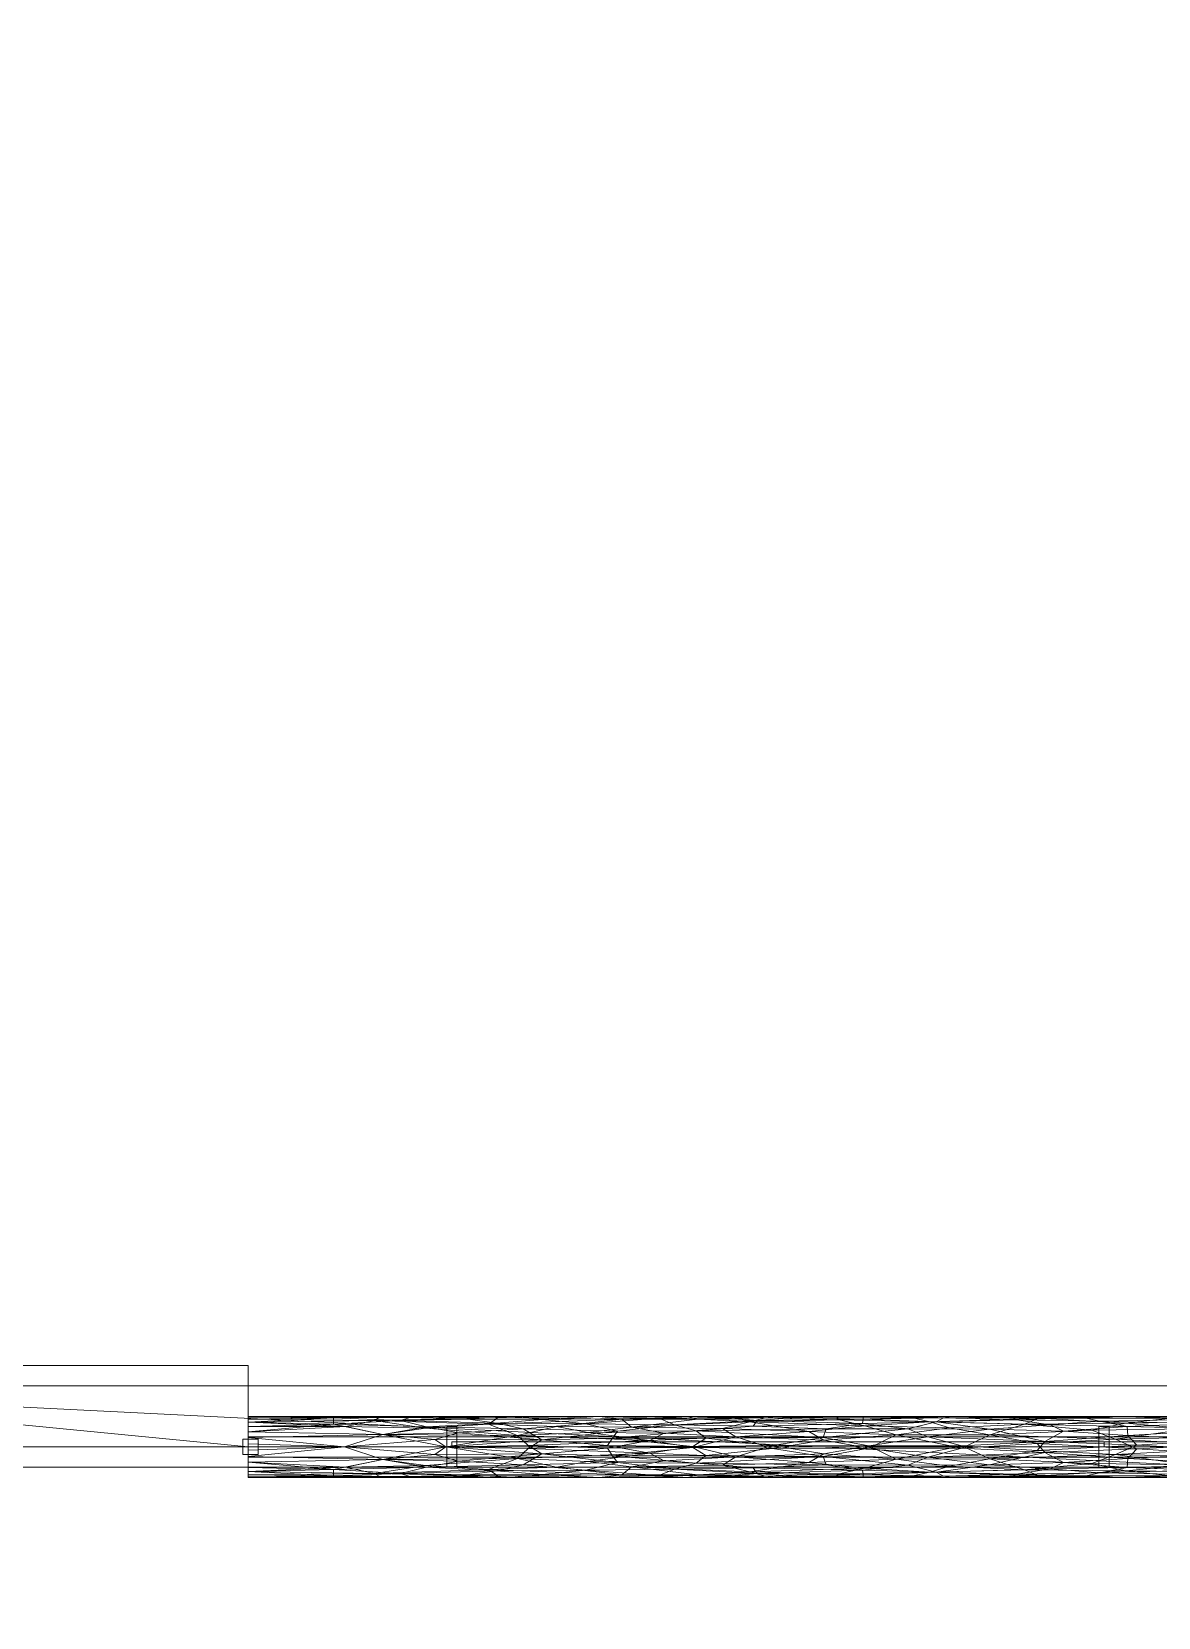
# Model space of a CAD drawing. Header units: inches. Extents: x -2369 to 1860, y -2231 to 2192.
# Drawn here: x -378.2 to -323, y -56.1 to 21.7 of the extents above; entities that cross this region are included whole.
import ezdxf

# ---------------------------------------------------------------- set-up
doc = ezdxf.new("R2010")
doc.units = ezdxf.units.IN
doc.header["$MEASUREMENT"] = 0
for name, color, linetype, lineweight in [('A-FLOR', 192, 'Continuous', 13), ('A-FLOR-HRAL', 11, 'Continuous', 9), ('A-ROOF', 132, 'Continuous', 13), ('A-WALL', 113, 'Continuous', 13), ('C-TOPO', 7, 'Continuous', 9)]:
    doc.layers.add(name, color=color, linetype=linetype, lineweight=lineweight)

# ---------------------------------------------------------------- blocks, each defined once
blk = doc.blocks.new('Railing - 2_ 8_-381593-_3D_')
at = {"layer": 'A-FLOR-HRAL', "transparency": 33554496}
mesh = blk.add_polyface(dxfattribs=at)
corners = [(0.007, -16), (0.007, -16, 23.5), (0.007, 16, 23.5), (0.007, 16)]
mesh.append_faces([[corners[k] for k in face] for face in [(0, 1, 2, 3)]])
mesh = blk.add_polyface(dxfattribs=at)
corners = [(0.257, 16), (0.007, 16), (0.007, 16, 23.5), (0.257, 16, 23.5)]
mesh.append_faces([[corners[k] for k in face] for face in [(0, 1, 2, 3)]])
mesh = blk.add_polyface(dxfattribs=at)
corners = [(0.257, 16, 23.5), (0.007, 16, 23.5), (0.007, -16, 23.5), (0.257, -16, 23.5)]
mesh.append_faces([[corners[k] for k in face] for face in [(0, 1, 2, 3)]])
mesh = blk.add_polyface(dxfattribs=at)
corners = [(0.257, -16), (0.007, -16), (0.007, 16), (0.257, 16)]
mesh.append_faces([[corners[k] for k in face] for face in [(0, 1, 2, 3)]])
mesh = blk.add_polyface(dxfattribs=at)
corners = [(0.257, 16, 23.5), (0.257, -16, 23.5), (0.257, -16), (0.257, 16)]
mesh.append_faces([[corners[k] for k in face] for face in [(0, 1, 2, 3)]])
mesh = blk.add_polyface(dxfattribs=at)
corners = [(0.257, -16, 23.5), (0.007, -16, 23.5), (0.007, -16), (0.257, -16)]
mesh.append_faces([[corners[k] for k in face] for face in [(0, 1, 2, 3)]])
blk = doc.blocks.new('Railing - 2_ x 1_2_-368029-_3D_')
at = {"layer": 'A-FLOR-HRAL'}
mesh = blk.add_polyface(dxfattribs=at)
corners = [(1, 0.25, 34.869), (1, 0.25), (-1, 0.25), (-1, 0.25, 34.869)]
mesh.append_faces([[corners[k] for k in face] for face in [(0, 1, 2, 3)]])
mesh = blk.add_polyface(dxfattribs=at)
corners = [(-1, 0.25, 34.869), (-1, 0.25), (-1, -0.25), (-1, -0.25, 34.869)]
mesh.append_faces([[corners[k] for k in face] for face in [(0, 1, 2, 3)]])
mesh = blk.add_polyface(dxfattribs=at)
corners = [(-1, 0.25, 34.869), (-1, -0.25, 34.869), (1, -0.25, 34.869), (1, 0.25, 34.869)]
mesh.append_faces([[corners[k] for k in face] for face in [(0, 1, 2, 3)]])
mesh = blk.add_polyface(dxfattribs=at)
corners = [(1, 0.25), (1, -0.25), (-1, -0.25), (-1, 0.25)]
mesh.append_faces([[corners[k] for k in face] for face in [(0, 1, 2, 3)]])
mesh = blk.add_polyface(dxfattribs=at)
corners = [(1, -0.25, 34.869), (1, -0.25), (1, 0.25), (1, 0.25, 34.869)]
mesh.append_faces([[corners[k] for k in face] for face in [(0, 1, 2, 3)]])
mesh = blk.add_polyface(dxfattribs=at)
corners = [(-1, -0.25, 34.869), (-1, -0.25), (1, -0.25), (1, -0.25, 34.869)]
mesh.append_faces([[corners[k] for k in face] for face in [(0, 1, 2, 3)]])
blk = doc.blocks.new('Railing - 3_4_-368014-_3D_')
at = {"layer": 'A-FLOR-HRAL'}
mesh = blk.add_polyface(dxfattribs=at)
corners = [(0.375, 0.375, 34.869), (0.375, 0.375), (-0.375, 0.375), (-0.375, 0.375, 34.869)]
mesh.append_faces([[corners[k] for k in face] for face in [(0, 1, 2, 3)]])
mesh = blk.add_polyface(dxfattribs=at)
corners = [(-0.375, 0.375, 34.869), (-0.375, 0.375), (-0.375, -0.375), (-0.375, -0.375, 34.869)]
mesh.append_faces([[corners[k] for k in face] for face in [(0, 1, 2, 3)]])
mesh = blk.add_polyface(dxfattribs=at)
corners = [(-0.375, 0.375, 34.869), (-0.375, -0.375, 34.869), (0.375, -0.375, 34.869), (0.375, 0.375, 34.869)]
mesh.append_faces([[corners[k] for k in face] for face in [(0, 1, 2, 3)]])
mesh = blk.add_polyface(dxfattribs=at)
corners = [(0.375, 0.375), (0.375, -0.375), (-0.375, -0.375), (-0.375, 0.375)]
mesh.append_faces([[corners[k] for k in face] for face in [(0, 1, 2, 3)]])
mesh = blk.add_polyface(dxfattribs=at)
corners = [(0.375, -0.375, 34.869), (0.375, -0.375), (0.375, 0.375), (0.375, 0.375, 34.869)]
mesh.append_faces([[corners[k] for k in face] for face in [(0, 1, 2, 3)]])
mesh = blk.add_polyface(dxfattribs=at)
corners = [(-0.375, -0.375, 34.869), (-0.375, -0.375), (0.375, -0.375), (0.375, -0.375, 34.869)]
mesh.append_faces([[corners[k] for k in face] for face in [(0, 1, 2, 3)]])
blk = doc.blocks.new('Railing - Railing-381476-_3D_')
at = {"rotation": 90}
for name, p in [('Railing - 3_4_-368014-_3D_', (-367.486, -47.735, 177)), ('Railing - 2_ x 1_2_-368029-_3D_', (-357.611, -47.735, 177)), ('Railing - 2_ 8_-381593-_3D_', (-341.611, -47.735, 181)), ('Railing - 2_ x 1_2_-368029-_3D_', (-325.611, -47.735, 177)), ('Railing - 2_ 8_-381593-_3D_', (-309.611, -47.735, 181))]:
    blk.add_blockref(name, p, dxfattribs=at)
at = {"layer": 'A-FLOR-HRAL'}
mesh = blk.add_polyface(dxfattribs=at)
corners = [(-367.611, -47.235, 209.5), (-367.611, -47.235, 208.5), (-367.611, -48.235, 208.5), (-367.611, -48.235, 209.5)]
mesh.append_faces([[corners[k] for k in face] for face in [(0, 1, 2, 3)]])
mesh = blk.add_polyface(dxfattribs=at)
corners = [(-367.611, -48.235, 209.5), (-91.611, -48.235, 209.5), (-91.611, -47.235, 209.5), (-367.611, -47.235, 209.5)]
mesh.append_faces([[corners[k] for k in face] for face in [(0, 1, 2, 3)]])
mesh = blk.add_polyface(dxfattribs=at)
corners = [(-367.611, -47.235, 209.5), (-91.611, -47.235, 209.5), (-91.611, -47.235, 208.5), (-367.611, -47.235, 208.5)]
mesh.append_faces([[corners[k] for k in face] for face in [(0, 1, 2, 3)]])
mesh = blk.add_polyface(dxfattribs=at)
corners = [(-367.611, -47.235, 208.5), (-91.611, -47.235, 208.5), (-91.611, -48.235, 208.5), (-367.611, -48.235, 208.5)]
mesh.append_faces([[corners[k] for k in face] for face in [(0, 1, 2, 3)]])
mesh = blk.add_polyface(dxfattribs=at)
corners = [(-367.611, -47.235, 205.5), (-367.611, -47.235, 204.5), (-367.611, -48.235, 204.5), (-367.611, -48.235, 205.5)]
mesh.append_faces([[corners[k] for k in face] for face in [(0, 1, 2, 3)]])
mesh = blk.add_polyface(dxfattribs=at)
corners = [(-367.611, -48.235, 205.5), (-91.611, -48.235, 205.5), (-91.611, -47.235, 205.5), (-367.611, -47.235, 205.5)]
mesh.append_faces([[corners[k] for k in face] for face in [(0, 1, 2, 3)]])
mesh = blk.add_polyface(dxfattribs=at)
corners = [(-367.611, -47.235, 205.5), (-91.611, -47.235, 205.5), (-91.611, -47.235, 204.5), (-367.611, -47.235, 204.5)]
mesh.append_faces([[corners[k] for k in face] for face in [(0, 1, 2, 3)]])
mesh = blk.add_polyface(dxfattribs=at)
corners = [(-367.611, -47.235, 204.5), (-91.611, -47.235, 204.5), (-91.611, -48.235, 204.5), (-367.611, -48.235, 204.5)]
mesh.append_faces([[corners[k] for k in face] for face in [(0, 1, 2, 3)]])
mesh = blk.add_polyface(dxfattribs=at)
corners = [(-367.611, -48.235, 208.5), (-91.611, -48.235, 208.5), (-91.611, -48.235, 209.5), (-367.611, -48.235, 209.5)]
mesh.append_faces([[corners[k] for k in face] for face in [(0, 1, 2, 3)]])
mesh = blk.add_polyface(dxfattribs=at)
corners = [(-367.611, -48.235, 204.5), (-91.611, -48.235, 204.5), (-91.611, -48.235, 205.5), (-367.611, -48.235, 205.5)]
mesh.append_faces([[corners[k] for k in face] for face in [(0, 1, 2, 3)]])
blk = doc.blocks.new('Top Rail Type - Top Rail_Internal_-381580-_3D_')
at = {"layer": 'A-FLOR-HRAL'}
mesh = blk.add_polyface(dxfattribs=at)
corners = [(-367.611, -46.235, 213), (-367.611, -46.267, 212.766), (-367.611, -46.364, 212.542), (-367.611, -46.521, 212.339), (-367.611, -46.731, 212.164), (-367.611, -46.985, 212.026), (-367.611, -47.271, 211.93), (-367.611, -47.578, 211.881), (-367.611, -47.891, 211.881), (-367.611, -48.198, 211.93), (-367.611, -48.485, 212.026), (-367.611, -48.738, 212.164), (-367.611, -48.948, 212.339), (-367.611, -49.105, 212.542), (-367.611, -49.202, 212.766), (-367.611, -49.235, 213), (-367.611, -49.202, 213.234), (-367.611, -49.105, 213.458), (-367.611, -48.948, 213.661), (-367.611, -48.738, 213.836), (-367.611, -48.485, 213.974), (-367.611, -48.198, 214.07), (-367.611, -47.891, 214.119), (-367.611, -47.578, 214.119), (-367.611, -47.271, 214.07), (-367.611, -46.985, 213.974), (-367.611, -46.731, 213.836), (-367.611, -46.521, 213.661), (-367.611, -46.364, 213.458), (-367.611, -46.267, 213.234)]
mesh.append_faces([[corners[k] for k in face] for face in [(1, 28, 29, 0)]], dxfattribs={"vtx0": -1})
mesh.append_faces([[corners[k] for k in face] for face in [(20, 9, 10, 11), (12, 17, 18, 19), (9, 20, 21, 22), (26, 3, 4, 5)]], dxfattribs={"vtx0": -1, "vtx3": -1})
mesh.append_faces([[corners[k] for k in face] for face in [(13, 14, 17, 12), (6, 7, 24, 5), (2, 3, 28, 1), (25, 26, 5, 24), (27, 28, 3, 26)]], dxfattribs={"vtx1": -1, "vtx2": -1})
mesh.append_faces([[corners[k] for k in face] for face in [(11, 12, 19, 20), (8, 9, 22, 23), (23, 24, 7, 8)]], dxfattribs={"vtx1": -1, "vtx3": -1})
mesh.append_faces([[corners[k] for k in face] for face in [(14, 15, 16, 17)]], dxfattribs={"vtx3": -1})
mesh = blk.add_polyface(dxfattribs=at)
corners = [(-367.611, -48.198, 211.93), (-362.879, -47.735, 211.875), (-361.001, -48.345, 211.972), (-367.611, -47.891, 211.881), (-367.611, -47.578, 211.881), (-367.611, -49.105, 212.542), (-363.415, -49.161, 212.652), (-367.611, -49.202, 212.766), (-367.611, -47.271, 211.93), (-367.611, -46.985, 212.026), (-361.001, -47.125, 211.972), (-367.611, -46.521, 212.339), (-361.425, -46.436, 212.438), (-362.807, -46.737, 212.16), (-363.299, -49.235, 213), (-367.611, -49.235, 213), (-367.611, -46.364, 212.542), (-367.611, -48.485, 212.026), (-359.676, -49.184, 212.71), (-354.674, -49.235, 213), (-358.986, -49.235, 213), (-358.986, -46.235, 213), (-361.142, -46.278, 212.732), (-363.299, -46.235, 213), (-360.131, -49.034, 212.438), (-363.415, -48.849, 212.247), (-358.848, -48.726, 212.155), (-367.611, -46.731, 212.164), (-358.449, -48.099, 211.909), (-367.611, -48.948, 212.339), (-367.611, -48.738, 212.164), (-367.611, -46.267, 212.766), (-357.282, -48.427, 212.002), (-358.905, -46.818, 212.11), (-355.349, -46.313, 212.642), (-357.912, -47.735, 211.875), (-367.611, -46.235, 213)]
mesh.append_faces([[corners[k] for k in face] for face in [(5, 6, 7), (16, 12, 11), (21, 22, 23), (27, 13, 9)]], dxfattribs={"vtx0": -1, "vtx1": -1})
mesh.append_faces([[corners[k] for k in face] for face in [(0, 1, 2), (11, 12, 13), (24, 25, 26), (28, 2, 1), (1, 8, 10), (6, 29, 25), (6, 25, 24), (24, 18, 6), (10, 9, 13), (26, 25, 2), (32, 26, 2), (33, 13, 12), (22, 34, 12), (35, 1, 10), (22, 12, 16), (2, 25, 17), (6, 14, 7), (23, 22, 31), (6, 18, 14), (10, 13, 33), (35, 28, 1)]], dxfattribs={"vtx0": -1, "vtx1": -1, "vtx2": -1})
mesh.append_faces([[corners[k] for k in face] for face in [(25, 29, 30), (22, 16, 31), (25, 30, 17)]], dxfattribs={"vtx0": -1, "vtx2": -1})
mesh.append_faces([[corners[k] for k in face] for face in [(18, 19, 20, 14)]], dxfattribs={"vtx0": -1, "vtx3": -1})
mesh.append_faces([[corners[k] for k in face] for face in [(3, 4, 1), (8, 9, 10), (17, 0, 2), (27, 11, 13), (4, 8, 1), (5, 29, 6), (0, 3, 1)]], dxfattribs={"vtx1": -1, "vtx2": -1})
mesh.append_faces([[corners[k] for k in face] for face in [(14, 15, 7), (31, 36, 23)]], dxfattribs={"vtx2": -1})
mesh = blk.add_polyface(dxfattribs=at)
corners = [(-367.611, -47.271, 214.07), (-362.879, -47.735, 214.125), (-361.001, -47.125, 214.028), (-367.611, -47.578, 214.119), (-367.611, -47.891, 214.119), (-367.611, -46.364, 213.458), (-363.415, -46.308, 213.348), (-367.611, -46.267, 213.234), (-367.611, -48.198, 214.07), (-367.611, -48.485, 213.974), (-361.001, -48.345, 214.028), (-367.611, -48.948, 213.661), (-361.425, -49.034, 213.562), (-362.807, -48.733, 213.84), (-363.299, -46.235, 213), (-367.611, -46.235, 213), (-367.611, -49.105, 213.458), (-367.611, -46.985, 213.974), (-359.676, -46.285, 213.29), (-354.674, -46.235, 213), (-358.986, -46.235, 213), (-358.986, -49.235, 213), (-361.142, -49.191, 213.268), (-363.299, -49.235, 213), (-360.131, -46.436, 213.562), (-363.415, -46.62, 213.753), (-358.848, -46.744, 213.845), (-367.611, -48.738, 213.836), (-358.449, -47.371, 214.091), (-367.611, -46.521, 213.661), (-367.611, -46.731, 213.836), (-367.611, -49.202, 213.234), (-357.282, -47.042, 213.998), (-358.905, -48.652, 213.89), (-355.349, -49.157, 213.358), (-357.912, -47.735, 214.125), (-367.611, -49.235, 213)]
mesh.append_faces([[corners[k] for k in face] for face in [(5, 6, 7), (16, 12, 11), (21, 22, 23), (27, 13, 9)]], dxfattribs={"vtx0": -1, "vtx1": -1})
mesh.append_faces([[corners[k] for k in face] for face in [(0, 1, 2), (11, 12, 13), (24, 25, 26), (28, 2, 1), (1, 8, 10), (6, 29, 25), (6, 25, 24), (24, 18, 6), (10, 9, 13), (26, 25, 2), (32, 26, 2), (33, 13, 12), (22, 34, 12), (35, 1, 10), (22, 12, 16), (2, 25, 17), (6, 14, 7), (23, 22, 31), (6, 18, 14), (10, 13, 33), (35, 28, 1)]], dxfattribs={"vtx0": -1, "vtx1": -1, "vtx2": -1})
mesh.append_faces([[corners[k] for k in face] for face in [(25, 29, 30), (22, 16, 31), (25, 30, 17)]], dxfattribs={"vtx0": -1, "vtx2": -1})
mesh.append_faces([[corners[k] for k in face] for face in [(18, 19, 20, 14)]], dxfattribs={"vtx0": -1, "vtx3": -1})
mesh.append_faces([[corners[k] for k in face] for face in [(3, 4, 1), (8, 9, 10), (17, 0, 2), (27, 11, 13), (4, 8, 1), (5, 29, 6), (0, 3, 1)]], dxfattribs={"vtx1": -1, "vtx2": -1})
mesh.append_faces([[corners[k] for k in face] for face in [(14, 15, 7), (31, 36, 23)]], dxfattribs={"vtx2": -1})
mesh = blk.add_polyface(dxfattribs=at)
corners = [(-355.349, -46.313, 212.642), (-361.142, -46.278, 212.732), (-358.986, -46.235, 213), (-358.905, -46.818, 212.11), (-355.819, -46.62, 212.247), (-354.397, -47.166, 211.959), (-352.476, -46.736, 212.16), (-350.944, -47.022, 212.01), (-353.199, -48.08, 211.905), (-349.476, -48.505, 212.035), (-354.117, -48.616, 212.09), (-356.805, -49.106, 212.543), (-359.676, -49.184, 212.71), (-360.131, -49.034, 212.438), (-351.042, -48.867, 212.262), (-355.414, -48.902, 212.293), (-349.272, -46.37, 212.533), (-357.912, -47.735, 211.875), (-361.001, -47.125, 211.972), (-358.848, -48.726, 212.155), (-357.282, -48.427, 212.002), (-349.973, -47.802, 211.876), (-353.858, -47.66, 211.876), (-350.361, -46.235, 213), (-361.425, -46.436, 212.438), (-354.674, -46.235, 213), (-354.674, -49.235, 213), (-353.173, -49.087, 212.513), (-361.001, -48.345, 211.972), (-358.449, -48.099, 211.909), (-350.361, -49.235, 213), (-348.79, -46.757, 212.147), (-347.9, -47.423, 211.9), (-349.734, -48.166, 211.923)]
mesh.append_faces([[corners[k] for k in face] for face in [(26, 27, 30)]], dxfattribs={"vtx0": -1, "vtx1": -1})
mesh.append_faces([[corners[k] for k in face] for face in [(0, 1, 2), (3, 4, 5), (5, 6, 7), (8, 9, 10), (11, 12, 13), (10, 14, 15), (14, 10, 9), (4, 0, 16), (17, 18, 5), (15, 11, 13), (10, 19, 20), (21, 8, 22), (23, 16, 0), (4, 24, 0), (16, 6, 4), (26, 11, 27), (15, 13, 19), (28, 29, 20), (15, 27, 11), (27, 15, 14), (10, 15, 19), (8, 17, 22), (31, 7, 6), (5, 7, 32), (4, 6, 5), (5, 32, 22), (33, 8, 21), (21, 22, 32), (22, 17, 5), (33, 9, 8), (18, 3, 5), (4, 3, 24), (20, 8, 10), (17, 8, 29), (20, 29, 8), (11, 26, 12)]], dxfattribs={"vtx0": -1, "vtx1": -1, "vtx2": -1})
mesh.append_faces([[corners[k] for k in face] for face in [(25, 23, 0, 2)]], dxfattribs={"vtx1": -1, "vtx2": -1})
mesh = blk.add_polyface(dxfattribs=at)
corners = [(-355.349, -49.157, 213.358), (-361.142, -49.191, 213.268), (-358.986, -49.235, 213), (-358.905, -48.652, 213.89), (-355.819, -48.849, 213.753), (-354.397, -48.304, 214.041), (-352.476, -48.733, 213.84), (-350.944, -48.447, 213.99), (-353.199, -47.389, 214.095), (-349.476, -46.965, 213.965), (-354.117, -46.853, 213.91), (-356.805, -46.364, 213.457), (-359.676, -46.285, 213.29), (-360.131, -46.436, 213.562), (-351.042, -46.603, 213.738), (-355.414, -46.567, 213.707), (-349.272, -49.1, 213.467), (-357.912, -47.735, 214.125), (-361.001, -48.345, 214.028), (-358.848, -46.744, 213.845), (-357.282, -47.042, 213.998), (-349.973, -47.668, 214.124), (-353.858, -47.809, 214.124), (-350.361, -49.235, 213), (-361.425, -49.034, 213.562), (-354.674, -49.235, 213), (-354.674, -46.235, 213), (-353.173, -46.383, 213.487), (-361.001, -47.125, 214.028), (-358.449, -47.371, 214.091), (-350.361, -46.235, 213), (-348.79, -48.712, 213.853), (-347.9, -48.047, 214.1), (-349.734, -47.303, 214.077)]
mesh.append_faces([[corners[k] for k in face] for face in [(26, 27, 30)]], dxfattribs={"vtx0": -1, "vtx1": -1})
mesh.append_faces([[corners[k] for k in face] for face in [(0, 1, 2), (3, 4, 5), (5, 6, 7), (8, 9, 10), (11, 12, 13), (10, 14, 15), (14, 10, 9), (4, 0, 16), (17, 18, 5), (15, 11, 13), (10, 19, 20), (21, 8, 22), (23, 16, 0), (4, 24, 0), (16, 6, 4), (26, 11, 27), (15, 13, 19), (28, 29, 20), (15, 27, 11), (27, 15, 14), (10, 15, 19), (8, 17, 22), (31, 7, 6), (5, 7, 32), (4, 6, 5), (5, 32, 22), (33, 8, 21), (21, 22, 32), (22, 17, 5), (33, 9, 8), (18, 3, 5), (4, 3, 24), (20, 8, 10), (17, 8, 29), (20, 29, 8), (11, 26, 12)]], dxfattribs={"vtx0": -1, "vtx1": -1, "vtx2": -1})
mesh.append_faces([[corners[k] for k in face] for face in [(25, 23, 0, 2)]], dxfattribs={"vtx1": -1, "vtx2": -1})
mesh = blk.add_polyface(dxfattribs=at)
corners = [(-351.042, -48.867, 212.262), (-346.684, -48.823, 212.225), (-347.448, -49.141, 212.609), (-348.79, -46.757, 212.147), (-345.547, -46.367, 212.537), (-342.991, -46.507, 212.354), (-350.944, -47.022, 212.01), (-347.188, -47.056, 211.997), (-347.9, -47.423, 211.9), (-344.335, -46.832, 212.101), (-343.68, -47.245, 211.937), (-349.272, -46.37, 212.533), (-346.049, -46.235, 213), (-342.221, -46.305, 212.66), (-342.632, -49.039, 212.444), (-350.361, -49.235, 213), (-353.173, -49.087, 212.513), (-349.734, -48.166, 211.923), (-345.148, -48.162, 211.922), (-345.627, -48.524, 212.043), (-349.476, -48.505, 212.035), (-349.973, -47.802, 211.876), (-345.78, -47.764, 211.875), (-342.821, -48.756, 212.176), (-339.241, -48.619, 212.091), (-344.11, -49.167, 212.665), (-340.721, -49.18, 212.699), (-341.881, -47.812, 211.876), (-339.393, -48.2, 211.93), (-340.096, -46.976, 212.03), (-350.361, -46.235, 213), (-341.736, -46.235, 213), (-352.476, -46.736, 212.16), (-346.049, -49.235, 213), (-341.736, -49.235, 213)]
mesh.append_faces([[corners[k] for k in face] for face in [(12, 11, 30), (33, 25, 34)]], dxfattribs={"vtx0": -1, "vtx1": -1})
mesh.append_faces([[corners[k] for k in face] for face in [(0, 1, 2), (3, 4, 5), (6, 7, 8), (7, 9, 10), (3, 9, 7), (4, 11, 12), (13, 5, 4), (14, 2, 1), (2, 15, 16), (17, 18, 19), (16, 0, 2), (20, 1, 0), (1, 20, 19), (21, 22, 17), (17, 22, 18), (23, 19, 24), (25, 14, 26), (18, 22, 27), (28, 19, 18), (9, 29, 10), (22, 8, 10), (9, 3, 5), (3, 7, 6), (8, 7, 10), (3, 32, 11), (13, 4, 12), (11, 4, 3), (27, 22, 10), (8, 22, 21), (19, 20, 17), (1, 19, 23), (23, 14, 1), (2, 14, 25), (25, 33, 2)]], dxfattribs={"vtx0": -1, "vtx1": -1, "vtx2": -1})
mesh.append_faces([[corners[k] for k in face] for face in [(12, 31, 13), (33, 15, 2)]], dxfattribs={"vtx1": -1, "vtx2": -1})
mesh = blk.add_polyface(dxfattribs=at)
corners = [(-351.042, -46.603, 213.738), (-346.684, -46.647, 213.775), (-347.448, -46.328, 213.391), (-348.79, -48.712, 213.853), (-345.547, -49.102, 213.463), (-342.991, -48.962, 213.646), (-350.944, -48.447, 213.99), (-347.188, -48.413, 214.003), (-347.9, -48.047, 214.1), (-344.335, -48.637, 213.899), (-343.68, -48.225, 214.063), (-349.272, -49.1, 213.467), (-346.049, -49.235, 213), (-342.221, -49.164, 213.34), (-342.632, -46.43, 213.556), (-350.361, -46.235, 213), (-353.173, -46.383, 213.487), (-349.734, -47.303, 214.077), (-345.148, -47.308, 214.078), (-345.627, -46.945, 213.957), (-349.476, -46.965, 213.965), (-349.973, -47.668, 214.124), (-345.78, -47.705, 214.125), (-342.821, -46.714, 213.824), (-339.241, -46.851, 213.909), (-344.11, -46.303, 213.335), (-340.721, -46.289, 213.301), (-341.881, -47.657, 214.124), (-339.393, -47.27, 214.07), (-340.096, -48.493, 213.97), (-350.361, -49.235, 213), (-341.736, -49.235, 213), (-352.476, -48.733, 213.84), (-346.049, -46.235, 213), (-341.736, -46.235, 213)]
mesh.append_faces([[corners[k] for k in face] for face in [(12, 11, 30), (33, 25, 34)]], dxfattribs={"vtx0": -1, "vtx1": -1})
mesh.append_faces([[corners[k] for k in face] for face in [(0, 1, 2), (3, 4, 5), (6, 7, 8), (7, 9, 10), (3, 9, 7), (4, 11, 12), (13, 5, 4), (14, 2, 1), (2, 15, 16), (17, 18, 19), (16, 0, 2), (20, 1, 0), (1, 20, 19), (21, 22, 17), (17, 22, 18), (23, 19, 24), (25, 14, 26), (18, 22, 27), (28, 19, 18), (9, 29, 10), (22, 8, 10), (9, 3, 5), (3, 7, 6), (8, 7, 10), (3, 32, 11), (13, 4, 12), (11, 4, 3), (27, 22, 10), (8, 22, 21), (19, 20, 17), (1, 19, 23), (23, 14, 1), (2, 14, 25), (25, 33, 2)]], dxfattribs={"vtx0": -1, "vtx1": -1, "vtx2": -1})
mesh.append_faces([[corners[k] for k in face] for face in [(12, 31, 13), (33, 15, 2)]], dxfattribs={"vtx1": -1, "vtx2": -1})
mesh = blk.add_polyface(dxfattribs=at)
corners = [(-333.489, -49.167, 212.666), (-337.424, -49.097, 212.53), (-333.842, -48.971, 212.363), (-338.61, -46.41, 212.472), (-337.357, -46.695, 212.189), (-342.991, -46.507, 212.354), (-339.367, -47.398, 211.904), (-337.156, -47.796, 211.876), (-341.881, -47.812, 211.876), (-335.817, -47.135, 211.969), (-334.252, -48.229, 211.938), (-339.393, -48.2, 211.93), (-338.727, -46.276, 212.737), (-337.424, -46.235, 213), (-335.062, -46.296, 212.681), (-340.096, -46.976, 212.03), (-340.721, -49.18, 212.699), (-342.632, -49.039, 212.444), (-337.457, -48.881, 212.274), (-341.736, -49.235, 213), (-344.11, -49.167, 212.665), (-337.424, -49.235, 213), (-333.199, -46.798, 212.122), (-332.589, -47.796, 211.876), (-334.16, -46.496, 212.365), (-342.221, -46.305, 212.66), (-341.736, -46.235, 213), (-343.68, -47.245, 211.937), (-344.335, -46.832, 212.101), (-345.148, -48.162, 211.922), (-335.234, -48.628, 212.096), (-339.241, -48.619, 212.091), (-333.111, -46.235, 213), (-345.627, -48.524, 212.043), (-342.821, -48.756, 212.176)]
mesh.append_faces([[corners[k] for k in face] for face in [(13, 12, 26), (19, 16, 21)]], dxfattribs={"vtx0": -1, "vtx1": -1})
mesh.append_faces([[corners[k] for k in face] for face in [(0, 1, 2), (3, 4, 5), (6, 7, 8), (6, 9, 7), (10, 11, 7), (12, 13, 14), (4, 9, 15), (1, 16, 17), (7, 11, 8), (1, 18, 2), (16, 19, 20), (1, 21, 16), (18, 1, 17), (9, 4, 22), (15, 9, 6), (7, 9, 23), (24, 4, 3), (4, 15, 5), (24, 3, 14), (3, 5, 25), (26, 12, 25), (6, 27, 15), (27, 6, 8), (28, 5, 15), (8, 11, 29), (11, 10, 30), (31, 11, 30), (3, 25, 12), (3, 12, 14), (31, 33, 11), (17, 34, 18), (1, 0, 21), (31, 30, 18), (34, 31, 18), (18, 30, 2)]], dxfattribs={"vtx0": -1, "vtx1": -1, "vtx2": -1})
mesh.append_faces([[corners[k] for k in face] for face in [(13, 32, 14)]], dxfattribs={"vtx1": -1, "vtx2": -1})
mesh = blk.add_polyface(dxfattribs=at)
corners = [(-333.489, -46.302, 213.334), (-337.424, -46.372, 213.47), (-333.842, -46.498, 213.637), (-338.61, -49.059, 213.528), (-337.357, -48.774, 213.811), (-342.991, -48.962, 213.646), (-339.367, -48.071, 214.096), (-337.156, -47.673, 214.124), (-341.881, -47.657, 214.124), (-335.817, -48.335, 214.031), (-334.252, -47.24, 214.062), (-339.393, -47.27, 214.07), (-338.727, -49.193, 213.263), (-337.424, -49.235, 213), (-335.062, -49.173, 213.319), (-340.096, -48.493, 213.97), (-340.721, -46.289, 213.301), (-342.632, -46.43, 213.556), (-337.457, -46.588, 213.726), (-341.736, -46.235, 213), (-344.11, -46.303, 213.335), (-337.424, -46.235, 213), (-333.199, -48.672, 213.878), (-332.589, -47.673, 214.124), (-334.16, -48.973, 213.635), (-342.221, -49.164, 213.34), (-341.736, -49.235, 213), (-343.68, -48.225, 214.063), (-344.335, -48.637, 213.899), (-345.148, -47.308, 214.078), (-335.234, -46.841, 213.904), (-339.241, -46.851, 213.909), (-333.111, -49.235, 213), (-345.627, -46.945, 213.957), (-342.821, -46.714, 213.824)]
mesh.append_faces([[corners[k] for k in face] for face in [(13, 12, 26), (19, 16, 21)]], dxfattribs={"vtx0": -1, "vtx1": -1})
mesh.append_faces([[corners[k] for k in face] for face in [(0, 1, 2), (3, 4, 5), (6, 7, 8), (6, 9, 7), (10, 11, 7), (12, 13, 14), (4, 9, 15), (1, 16, 17), (7, 11, 8), (1, 18, 2), (16, 19, 20), (1, 21, 16), (18, 1, 17), (9, 4, 22), (15, 9, 6), (7, 9, 23), (24, 4, 3), (4, 15, 5), (24, 3, 14), (3, 5, 25), (26, 12, 25), (6, 27, 15), (27, 6, 8), (28, 5, 15), (8, 11, 29), (11, 10, 30), (31, 11, 30), (3, 25, 12), (3, 12, 14), (31, 33, 11), (17, 34, 18), (1, 0, 21), (31, 30, 18), (34, 31, 18), (18, 30, 2)]], dxfattribs={"vtx0": -1, "vtx1": -1, "vtx2": -1})
mesh.append_faces([[corners[k] for k in face] for face in [(13, 32, 14)]], dxfattribs={"vtx1": -1, "vtx2": -1})
mesh = blk.add_polyface(dxfattribs=at)
corners = [(-335.817, -47.135, 211.969), (-333.199, -46.798, 212.122), (-331.21, -47.145, 211.965), (-329.909, -49.069, 212.487), (-330.121, -49.195, 212.744), (-333.489, -49.167, 212.666), (-337.156, -47.796, 211.876), (-332.589, -47.796, 211.876), (-334.252, -48.229, 211.938), (-329.515, -46.618, 212.249), (-325.829, -49.008, 212.405), (-328.264, -48.813, 212.218), (-334.16, -46.496, 212.365), (-328.799, -46.318, 212.63), (-326.211, -46.916, 212.057), (-333.842, -48.971, 212.363), (-327.596, -48.505, 212.035), (-331.23, -48.613, 212.088), (-328.799, -49.235, 213), (-333.111, -49.235, 213), (-328.513, -48.009, 211.894), (-326.642, -49.181, 212.703), (-328.799, -46.235, 213), (-324.486, -46.235, 213), (-333.111, -46.235, 213), (-335.062, -46.296, 212.681), (-328.893, -47.562, 211.882), (-324.551, -46.568, 212.293), (-325.043, -47.359, 211.911), (-337.357, -46.695, 212.189), (-324.009, -47.83, 211.877), (-337.424, -49.235, 213), (-324.486, -49.235, 213), (-324.486, -48.739, 212.164), (-324.449, -48.3, 211.958), (-335.234, -48.628, 212.096)]
mesh.append_faces([[corners[k] for k in face] for face in [(0, 1, 2), (3, 4, 5), (6, 7, 8), (9, 2, 1), (10, 3, 11), (12, 13, 9), (9, 14, 2), (3, 5, 15), (16, 11, 17), (8, 7, 20), (3, 10, 21), (25, 24, 13), (7, 26, 20), (27, 14, 9), (14, 28, 2), (27, 9, 13), (1, 12, 9), (12, 1, 29), (12, 25, 13), (17, 8, 20), (26, 30, 20), (2, 7, 0), (26, 2, 28), (26, 7, 2), (17, 20, 16), (4, 3, 21), (3, 15, 11), (15, 17, 11), (11, 16, 33), (34, 16, 20), (17, 15, 35), (17, 35, 8), (5, 4, 19), (4, 21, 18)]], dxfattribs={"vtx0": -1, "vtx1": -1, "vtx2": -1})
mesh.append_faces([[corners[k] for k in face] for face in [(18, 19, 4), (22, 23, 13, 24), (19, 31, 5), (32, 18, 21)]], dxfattribs={"vtx1": -1, "vtx2": -1})
mesh = blk.add_polyface(dxfattribs=at)
corners = [(-335.817, -48.335, 214.031), (-333.199, -48.672, 213.878), (-331.21, -48.324, 214.035), (-329.909, -46.4, 213.513), (-330.121, -46.274, 213.256), (-333.489, -46.302, 213.334), (-337.156, -47.673, 214.124), (-332.589, -47.673, 214.124), (-334.252, -47.24, 214.062), (-329.515, -48.851, 213.751), (-325.829, -46.462, 213.595), (-328.264, -46.657, 213.782), (-334.16, -48.973, 213.635), (-328.799, -49.151, 213.37), (-326.211, -48.553, 213.943), (-333.842, -46.498, 213.637), (-326.642, -46.288, 213.297), (-327.596, -46.964, 213.965), (-331.23, -46.856, 213.912), (-328.799, -46.235, 213), (-333.111, -46.235, 213), (-328.513, -47.461, 214.106), (-328.799, -49.235, 213), (-324.486, -49.235, 213), (-333.111, -49.235, 213), (-335.062, -49.173, 213.319), (-328.893, -47.908, 214.118), (-324.551, -48.901, 213.707), (-325.043, -48.11, 214.089), (-337.357, -48.774, 213.811), (-324.009, -47.64, 214.123), (-337.424, -46.235, 213), (-324.486, -46.235, 213), (-324.486, -46.73, 213.836), (-324.449, -47.169, 214.042), (-335.234, -46.841, 213.904)]
mesh.append_faces([[corners[k] for k in face] for face in [(0, 1, 2), (3, 4, 5), (6, 7, 8), (9, 2, 1), (10, 3, 11), (12, 13, 9), (9, 14, 2), (3, 5, 15), (16, 3, 10), (17, 11, 18), (8, 7, 21), (25, 24, 13), (7, 26, 21), (27, 14, 9), (14, 28, 2), (27, 9, 13), (1, 12, 9), (12, 1, 29), (12, 25, 13), (18, 8, 21), (26, 30, 21), (2, 7, 0), (26, 2, 28), (26, 7, 2), (18, 21, 17), (4, 3, 16), (3, 15, 11), (15, 18, 11), (11, 17, 33), (34, 17, 21), (18, 15, 35), (18, 35, 8), (5, 4, 20), (4, 16, 19)]], dxfattribs={"vtx0": -1, "vtx1": -1, "vtx2": -1})
mesh.append_faces([[corners[k] for k in face] for face in [(19, 20, 4), (22, 23, 13, 24), (20, 31, 5), (32, 19, 16)]], dxfattribs={"vtx1": -1, "vtx2": -1})
mesh = blk.add_polyface(dxfattribs=at)
corners = [(-324.449, -48.3, 211.958), (-319.109, -48.601, 212.081), (-324.486, -48.739, 212.164), (-321.459, -46.848, 212.093), (-318.68, -47.21, 211.946), (-325.043, -47.359, 211.911), (-322.33, -46.321, 212.624), (-324.486, -46.235, 213), (-320.174, -46.235, 213), (-319.99, -48.075, 211.904), (-315.425, -48.206, 211.932), (-320.127, -47.626, 211.878), (-324.009, -47.83, 211.877), (-326.211, -46.916, 212.057), (-324.551, -46.568, 212.293), (-328.799, -46.318, 212.63), (-320.899, -48.883, 212.276), (-317.414, -48.842, 212.241), (-324.486, -49.235, 213), (-326.642, -49.181, 212.703), (-320.174, -49.105, 212.543), (-320.099, -46.51, 212.35), (-315.9, -46.624, 212.244), (-316.913, -46.335, 212.595), (-315.861, -46.235, 213), (-315.915, -46.942, 212.045), (-328.513, -48.009, 211.894), (-315.086, -49.124, 212.576), (-315.861, -49.235, 213), (-328.893, -47.562, 211.882), (-314.249, -47.721, 211.875), (-320.174, -49.235, 213), (-325.829, -49.008, 212.405), (-328.264, -48.813, 212.218), (-327.596, -48.505, 212.035), (-315.012, -47.285, 211.927)]
mesh.append_faces([[corners[k] for k in face] for face in [(0, 1, 2), (3, 4, 5), (1, 9, 10), (11, 12, 5), (3, 13, 14), (15, 7, 6), (16, 1, 17), (18, 19, 20), (3, 21, 22), (21, 6, 23), (14, 6, 21), (6, 8, 23), (15, 6, 14), (14, 21, 3), (22, 21, 23), (5, 13, 3), (25, 4, 3), (12, 0, 26), (20, 27, 28), (1, 0, 9), (2, 1, 16), (9, 0, 12), (9, 12, 11), (29, 5, 12), (9, 11, 30), (4, 11, 5), (32, 16, 20), (19, 32, 20), (2, 32, 33), (0, 2, 34), (22, 25, 3), (4, 35, 11), (2, 16, 32), (17, 27, 20), (20, 16, 17)]], dxfattribs={"vtx0": -1, "vtx1": -1, "vtx2": -1})
mesh.append_faces([[corners[k] for k in face] for face in [(6, 7, 8)]], dxfattribs={"vtx0": -1, "vtx2": -1})
mesh.append_faces([[corners[k] for k in face] for face in [(20, 28, 31, 18)]], dxfattribs={"vtx0": -1, "vtx3": -1})
mesh.append_faces([[corners[k] for k in face] for face in [(8, 24, 23)]], dxfattribs={"vtx1": -1, "vtx2": -1})
mesh = blk.add_polyface(dxfattribs=at)
corners = [(-324.009, -47.64, 214.123), (-319.99, -47.394, 214.096), (-324.449, -47.169, 214.042), (-321.459, -48.621, 213.907), (-318.68, -48.259, 214.054), (-325.043, -48.11, 214.089), (-322.33, -49.148, 213.376), (-324.486, -49.235, 213), (-320.174, -49.235, 213), (-319.109, -46.869, 213.919), (-315.425, -47.264, 214.068), (-320.127, -47.844, 214.122), (-326.211, -48.553, 213.943), (-324.551, -48.901, 213.707), (-328.799, -49.151, 213.37), (-317.414, -46.627, 213.759), (-320.899, -46.586, 213.724), (-324.486, -46.235, 213), (-326.642, -46.288, 213.297), (-320.174, -46.364, 213.457), (-320.099, -48.959, 213.65), (-315.9, -48.846, 213.756), (-316.913, -49.134, 213.405), (-315.861, -49.235, 213), (-315.915, -48.528, 213.955), (-328.513, -47.461, 214.106), (-315.086, -46.345, 213.424), (-315.861, -46.235, 213), (-324.486, -46.73, 213.836), (-328.893, -47.908, 214.118), (-314.249, -47.749, 214.125), (-320.174, -46.235, 213), (-325.829, -46.462, 213.595), (-328.264, -46.657, 213.782), (-327.596, -46.964, 213.965), (-315.012, -48.185, 214.073)]
mesh.append_faces([[corners[k] for k in face] for face in [(0, 1, 2), (3, 4, 5), (9, 1, 10), (11, 0, 5), (3, 12, 13), (14, 7, 6), (9, 15, 16), (17, 18, 19), (3, 20, 21), (20, 6, 22), (13, 6, 20), (6, 8, 22), (14, 6, 13), (13, 20, 3), (21, 20, 22), (5, 12, 3), (24, 4, 3), (0, 2, 25), (19, 26, 27), (9, 2, 1), (28, 9, 16), (28, 2, 9), (1, 0, 11), (29, 5, 0), (1, 11, 30), (4, 11, 5), (32, 16, 19), (18, 32, 19), (28, 32, 33), (2, 28, 34), (21, 24, 3), (4, 35, 11), (28, 16, 32), (15, 26, 19), (19, 16, 15)]], dxfattribs={"vtx0": -1, "vtx1": -1, "vtx2": -1})
mesh.append_faces([[corners[k] for k in face] for face in [(6, 7, 8)]], dxfattribs={"vtx0": -1, "vtx2": -1})
mesh.append_faces([[corners[k] for k in face] for face in [(19, 27, 31, 17)]], dxfattribs={"vtx0": -1, "vtx3": -1})
mesh.append_faces([[corners[k] for k in face] for face in [(8, 23, 22)]], dxfattribs={"vtx1": -1, "vtx2": -1})

msp = doc.modelspace()

# ---------------------------------------------------------------- linework, layer by layer
at = {"color": 252, "lineweight": 9}
msp.add_circle((-123.611, 86.649), 967.167, dxfattribs=at)
at = {"color": 27, "lineweight": 9}
msp.add_circle((-123.611, 86.649), 921.111, dxfattribs=at)

# ---------------------------------------------------------------- block references
at = {"layer": 'A-FLOR-HRAL'}
for name in ['Top Rail Type - Top Rail_Internal_-381580-_3D_', 'Railing - Railing-381476-_3D_']:
    msp.add_blockref(name, (0, 0), dxfattribs=at)

# ---------------------------------------------------------------- meshes
at = {"layer": 'A-FLOR'}
mesh = msp.add_polyface(dxfattribs=at)
corners = [(165.389, -216.671, 12), (-412.611, -216.671, 12), (-412.611, 473.329, 12), (165.389, 473.329, 12)]
mesh.append_faces([[corners[k] for k in face] for face in [(0, 1, 2, 3)]])
mesh = msp.add_polyface(dxfattribs=at)
corners = [(-412.611, 473.329, 24), (-412.611, -216.671, 24), (165.389, -216.671, 24), (165.389, 473.329, 24)]
mesh.append_faces([[corners[k] for k in face] for face in [(0, 1, 2, 3)]])
at = {"layer": 'A-ROOF'}
mesh = msp.add_polyface(dxfattribs=at)
corners = [(-412.611, 473.329, 172), (165.389, 473.329, 172), (165.389, 23.265, 172), (-14.708, 23.265, 172), (-14.708, -47.735, 172), (-412.611, -47.735, 172)]
mesh.append_faces([[corners[k] for k in face] for face in [(3, 0, 1, 2)]], dxfattribs={"vtx0": -1})
mesh.append_faces([[corners[k] for k in face] for face in [(5, 0, 3, 4)]], dxfattribs={"vtx1": -1})
mesh = msp.add_polyface(dxfattribs=at)
corners = [(165.389, 473.329, 177), (-412.611, 473.329, 177), (-412.611, -47.735, 177), (-14.708, -47.735, 177), (-14.708, 23.265, 177), (165.389, 23.265, 177)]
mesh.append_faces([[corners[k] for k in face] for face in [(4, 1, 2, 3)]], dxfattribs={"vtx0": -1})
mesh.append_faces([[corners[k] for k in face] for face in [(0, 1, 4, 5)]], dxfattribs={"vtx1": -1})
mesh = msp.add_polyface(dxfattribs=at)
corners = [(-403.611, 473.329, 301), (165.389, 473.329, 301), (165.389, 23.265, 301), (-14.708, 23.265, 301), (-14.708, -48.735, 301), (-403.611, -48.735, 301)]
mesh.append_faces([[corners[k] for k in face] for face in [(3, 0, 1, 2)]], dxfattribs={"vtx0": -1})
mesh.append_faces([[corners[k] for k in face] for face in [(5, 0, 3, 4)]], dxfattribs={"vtx1": -1})
mesh = msp.add_polyface(dxfattribs=at)
corners = [(165.389, 473.329, 306), (-403.611, 473.329, 306), (-403.611, -48.735, 306), (-14.708, -48.735, 306), (-14.708, 23.265, 306), (165.389, 23.265, 306)]
mesh.append_faces([[corners[k] for k in face] for face in [(4, 1, 2, 3)]], dxfattribs={"vtx0": -1})
mesh.append_faces([[corners[k] for k in face] for face in [(0, 1, 4, 5)]], dxfattribs={"vtx1": -1})
mesh = msp.add_polyface(dxfattribs=at)
corners = [(-412.611, -47.735, 177), (-412.611, -47.735, 172), (-14.708, -47.735, 172), (-14.708, -47.735, 177)]
mesh.append_faces([[corners[k] for k in face] for face in [(0, 1, 2, 3)]])
mesh = msp.add_polyface(dxfattribs=at)
corners = [(-403.611, -48.735, 306), (-403.611, -48.735, 301), (-14.708, -48.735, 301), (-14.708, -48.735, 306)]
mesh.append_faces([[corners[k] for k in face] for face in [(0, 1, 2, 3)]])
at = {"layer": 'A-WALL'}
mesh = msp.add_polyface(dxfattribs=at)
corners = [(-412.611, -43.735, 172), (-412.611, -43.735, 217), (-408.611, -43.735, 217), (-367.611, -43.735, 217), (-367.611, -43.735, 172), (-408.611, -43.735, 172)]
mesh.append_faces([[corners[k] for k in face] for face in [(3, 4, 5, 2), (0, 1, 2, 5)]], dxfattribs={"vtx2": -1})
mesh = msp.add_polyface(dxfattribs=at)
corners = [(-367.611, -47.735, 172), (-412.611, -47.735, 172), (-412.611, -43.735, 172), (-408.611, -43.735, 172), (-367.611, -43.735, 172)]
mesh.append_faces([[corners[k] for k in face] for face in [(3, 0, 1, 2)]], dxfattribs={"vtx0": -1})
mesh.append_faces([[corners[k] for k in face] for face in [(3, 4, 0)]], dxfattribs={"vtx2": -1})
mesh = msp.add_polyface(dxfattribs=at)
corners = [(-412.611, -47.735, 217), (-367.611, -47.735, 217), (-367.611, -43.735, 217), (-408.611, -43.735, 217), (-412.611, -43.735, 217)]
mesh.append_faces([[corners[k] for k in face] for face in [(3, 0, 1, 2)]], dxfattribs={"vtx0": -1})
mesh.append_faces([[corners[k] for k in face] for face in [(3, 4, 0)]], dxfattribs={"vtx2": -1})
mesh = msp.add_polyface(dxfattribs=at)
corners = [(-367.611, -47.735, 172), (-367.611, -43.735, 172), (-367.611, -43.735, 217), (-367.611, -47.735, 217)]
mesh.append_faces([[corners[k] for k in face] for face in [(0, 1, 2, 3)]])
mesh = msp.add_polyface(dxfattribs=at)
corners = [(-403.611, -44.735, 301), (-403.611, -44.735, 348), (-399.611, -44.735, 348), (-319.611, -44.735, 348), (-319.611, -44.735, 301), (-399.611, -44.735, 301)]
mesh.append_faces([[corners[k] for k in face] for face in [(3, 4, 5, 2), (0, 1, 2, 5)]], dxfattribs={"vtx2": -1})
mesh = msp.add_polyface(dxfattribs=at)
corners = [(-319.611, -48.735, 301), (-403.611, -48.735, 301), (-403.611, -44.735, 301), (-399.611, -44.735, 301), (-319.611, -44.735, 301)]
mesh.append_faces([[corners[k] for k in face] for face in [(3, 0, 1, 2)]], dxfattribs={"vtx0": -1})
mesh.append_faces([[corners[k] for k in face] for face in [(3, 4, 0)]], dxfattribs={"vtx2": -1})
mesh = msp.add_polyface(dxfattribs=at)
corners = [(-403.611, -48.735, 348), (-319.611, -48.735, 348), (-319.611, -44.735, 348), (-399.611, -44.735, 348), (-403.611, -44.735, 348)]
mesh.append_faces([[corners[k] for k in face] for face in [(3, 0, 1, 2)]], dxfattribs={"vtx0": -1})
mesh.append_faces([[corners[k] for k in face] for face in [(3, 4, 0)]], dxfattribs={"vtx2": -1})
mesh = msp.add_polyface(dxfattribs=at)
corners = [(-367.611, -47.735, 172), (-367.611, -47.735, 217), (-412.611, -47.735, 217), (-412.611, -47.735, 172)]
mesh.append_faces([[corners[k] for k in face] for face in [(0, 1, 2, 3)]])
mesh = msp.add_polyface(dxfattribs=at)
corners = [(-319.611, -48.735, 301), (-319.611, -48.735, 348), (-403.611, -48.735, 348), (-403.611, -48.735, 301)]
mesh.append_faces([[corners[k] for k in face] for face in [(0, 1, 2, 3)]])
at = {"layer": 'C-TOPO'}
mesh = msp.add_polyface(dxfattribs=at)
corners = [(1697.849, 772.484), (1603.274, -970.311), (709.639, -2231.024), (-600.529, -1829.405), (-1580.079, -1391.136), (-1716.965, -1068.504), (-1871.09, -832.416), (-2172.761, 336.781), (-2332.882, 916.262), (-2368.622, 1352.41), (-1840.104, 1688.579), (-1580.321, 1844.567), (-1229.184, 1958.869), (-711.122, 2177.991), (79.278, 2191.922), (1332.227, 1666.75), (1859.887, 1157.106)]
mesh.append_faces([[corners[k] for k in face] for face in [(12, 11, 7), (6, 7, 8), (6, 0, 7), (4, 5, 6), (5, 0, 6), (9, 8, 10), (10, 8, 7), (7, 11, 10), (5, 4, 3), (3, 2, 1), (1, 0, 3), (0, 1, 16), (14, 7, 0), (12, 13, 11), (13, 12, 14), (14, 12, 7), (0, 15, 14), (0, 16, 15), (0, 5, 3)]])

doc.saveas('drawing.dxf')
